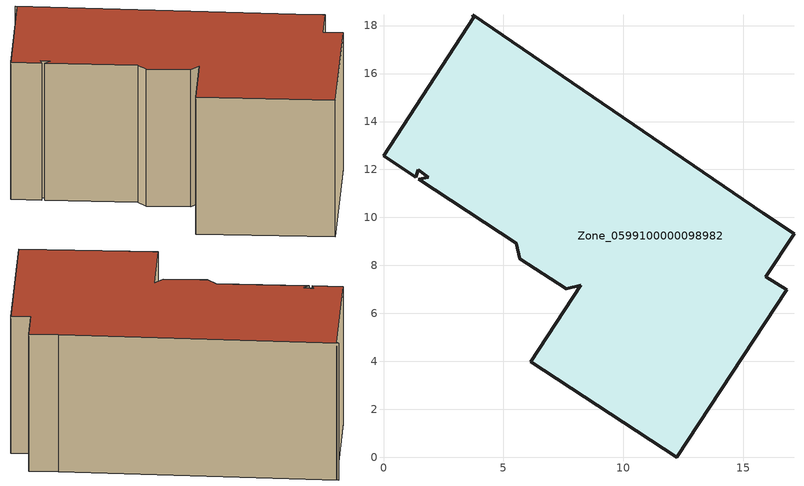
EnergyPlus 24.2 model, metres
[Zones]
Zone_0599100000098982
 floor ground (C_G): 17.11,9.33 15.94,7.54 16.8,6.98 12.23,0 6.13,4 8.22,7.17 7.61,7.03 5.67,8.28 5.54,8.93 1.47,11.6 1.86,11.67 1.44,11.98 1.34,11.69 0,12.57 3.76,18.34 3.73,18.46 15.83,10.18 z0
 wall outside (C_F): 5.67,8.28 7.61,7.03 8.22,7.17 6.13,4 12.23,0 16.8,6.98 15.94,7.54 17.11,9.33 15.83,10.18 3.73,18.46 3.76,18.34 0,12.57 1.34,11.69 1.44,11.98 1.86,11.67 1.47,11.6 5.54,8.93 5.67,8.28 z0:7.88
 roof outside (C_R): 1.34,11.69 1.44,11.98 1.86,11.67 1.47,11.6 5.54,8.93 5.67,8.28 7.61,7.03 8.22,7.17 6.13,4 12.23,0 16.8,6.98 15.94,7.54 17.11,9.33 15.83,10.18 3.73,18.46 3.76,18.34 0,12.57 z7.88
[BUILDING]
Pand.0599100000098982: North Axis=0; Terrain=City; Loads Convergence Tolerance Value=0.04; Temperature Convergence Tolerance Value=0.4; Solar Distribution=FullExterior; Maximum Number of Warmup Days=25; Minimum Number of Warmup Days=1
[Site:Location]
Rotterdam.The.Hague.AP_ZH_NLD Design_Conditions: Latitude=51.96; Longitude=4.45; Time Zone=1; Elevation=-4.5
[SITE:GROUNDTEMPERATURE:BUILDINGSURFACE]
18, 18, 18, 18, 18, 18, 18, 18, 18, 18, 18, 18
[MATERIAL] Thermal Absorptance=0.9; Solar Absorptance=0.7; Visible Absorptance=0.7
Name | Roughness | Thickness | Conductivity | Density | Specific Heat
G.TC.1946 | MediumSmooth | 0.15 | 1 | 540 | 1210
F.TC.1946 | Rough | 0.3 | 0.857143 | 1920 | 840
R.TC.1946 | MediumRough | 0.2 | 0.909091 | 1500 | 1000
[CONSTRUCTION]
C_G: G.TC.1946
C_F: F.TC.1946
C_R: R.TC.1946
[ZONE]
Zone_0599100000098982: Type=1; Multiplier=1; Ceiling Height=Autocalculate; Volume=Autocalculate; Floor Area=autocalculate; Part of Total Floor Area=Yes
[ZONEINFILTRATION:DESIGNFLOWRATE]
Infil_Zone_0599100000098982: Zone or ZoneList or Space or SpaceList=Zone_0599100000098982; Schedule=AlwaysOn; Design Flow Rate Calculation Method=Flow/Area; Flow Rate per Floor Area=0.003; Constant Term Coefficient=1; Temperature Term Coefficient=0; Velocity Term Coefficient=0; Velocity Squared Term Coefficient=0
[HVACTEMPLATE:ZONE:IDEALLOADSAIRSYSTEM]
Zone_0599100000098982: Maximum Heating Supply Air Temperature=50; Minimum Cooling Supply Air Temperature=13; Maximum Heating Supply Air Humidity Ratio=0.0156; Minimum Cooling Supply Air Humidity Ratio=0.0077; Heating Limit=NoLimit; Cooling Limit=NoLimit; Dehumidification Control Type=ConstantSensibleHeatRatio; Cooling Sensible Heat Ratio=0.7; Dehumidification Setpoint=60; Humidification Control Type=None; Humidification Setpoint=30; Outdoor Air Method=None; Outdoor Air Flow Rate per Person=0.00944; Outdoor Air Flow Rate per Zone Floor Area=0; Outdoor Air Flow Rate per Zone=0; Demand Controlled Ventilation Type=None; Outdoor Air Economizer Type=NoEconomizer; Heat Recovery Type=None; Sensible Heat Recovery Effectiveness=0.7; Latent Heat Recovery Effectiveness=0.65
[ZONECONTROL:THERMOSTAT]
ThermostatControl_Zone_0599100000098982: Zone or ZoneList=Zone_0599100000098982; Control Type Schedule=DualSetpointControlType; Control 1=Thermostat_Zone_0599100000098982; Temperature Difference Between Cutout And Setpoint=0
[THERMOSTATSETPOINT:DUALSETPOINT]
Thermostat_Zone_0599100000098982: Heating Setpoint Temperature Schedule=HeatingSetpoint_Zone_0599100000098982; Cooling Setpoint Temperature Schedule=CoolingSetpoint_Zone_0599100000098982
[SCHEDULE:COMPACT]
HeatingSetpoint_Zone_0599100000098982: Through: 12/31, For: AllDays, Until: 24:00, 21
CoolingSetpoint_Zone_0599100000098982: Through: 12/31, For: AllDays, Until: 24:00, 24
DualSetpointControlType: Through: 12/31, For: AllDays, Until: 24:00, 4
AlwaysOn: Through: 12/31, For: AllDays, Until: 24:00, 1
